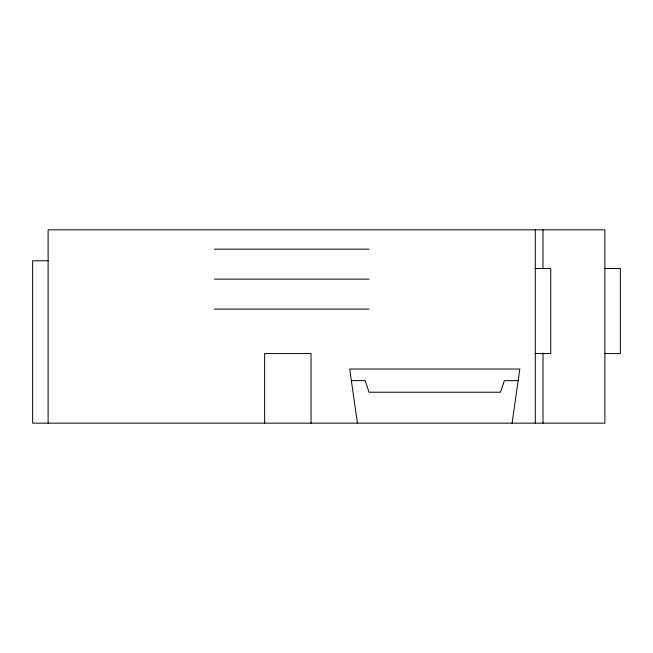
<?xml version="1.0" encoding="UTF-8"?>
<svg xmlns="http://www.w3.org/2000/svg" width="653" height="653" viewBox="0 0 653 653"><rect width="100%" height="100%" fill="white"/><g stroke="black" fill="none" stroke-linecap="round" stroke-linejoin="round"><path stroke-width="0.98" d="M512.091 423.16L519.821 369.035L349.698 369.035L357.428 423.16M214.372 249.168L369.035 249.168M48.118 260.767L32.65 260.767L32.65 423.16L604.882 423.16L604.882 229.84L48.118 229.84L48.118 423.16M535.289 268.505L550.757 268.505L550.757 353.567L535.289 353.567M604.882 268.505L620.35 268.505L620.35 353.567L604.882 353.567M214.372 279.133L369.035 279.133M214.372 309.098L369.035 309.098M351.355 380.634L365.166 380.634L369.035 392.233L500.492 392.233L504.353 380.634L518.164 380.634M543.018 229.84L543.018 268.505M543.018 352.955L543.018 423.16M535.289 229.84L535.289 423.16M311.032 423.16L311.032 353.567L264.636 353.567L264.636 423.16"/></g></svg>
